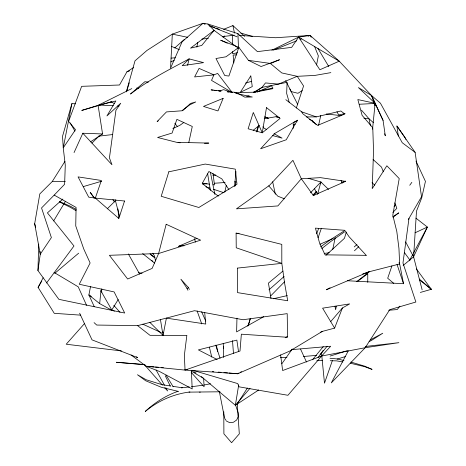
<?xml version="1.0" encoding="UTF-8"?>
<svg xmlns="http://www.w3.org/2000/svg" width="466" height="466" viewBox="0 0 466 466"><rect width="100%" height="100%" fill="white"/><g stroke="black" fill="none" stroke-linecap="round" stroke-linejoin="round"><path stroke-width="0.7" d="M236.961 318.185L236.617 331.885L263.727 316.694M37.95 270.571L40.268 254.18L51.377 237.59L41.544 207.947L54.19 195.097L76.086 207.422L75.742 225.911L83.764 249.013L90.119 262.97L79.249 284.254L114.135 291.932L124.69 313.024L58.856 299.335L37.95 270.571L38.707 244.132M422.126 289.817L413.592 256.813L416.505 211.057L421.683 197.986L425.441 181.385L415.975 161.055M234.532 186.493L235.965 171.54M239.209 35.381L275.668 37.734L310.135 35.428L339.231 61.18L371.548 95.542L375.113 103.324L372.55 129.181M112.294 310.531L99.677 303.611L100.941 290.97L101.664 288.978M398.331 136.055L396.904 126.018L415.124 152.365L421.52 196.739L408.985 218.379L402.974 263.005L415.876 302.026L389.733 309.68L365.21 347.712L331.291 382.901L348.312 350.822M238.703 384.945L235.353 405.292L201.376 376.615M293.073 128.453L294.151 122.022M40 251.314L40.268 254.18L34.676 223.727L39.814 193.914L52.244 181.536L64.931 161.382M235.196 185.986L235.93 181.769L234.485 181.868M196.885 47.165L197.77 42.307M75.533 103.801L71.904 103.615L63.248 147.839L65.275 165.162L64.623 184.268L54.19 195.097M90.55 286.485L88.895 294.978L94.283 306.704M149.796 322.326L163.042 335.409L166.397 318.138L205.762 324.045L204.72 312.785M316.548 65.03L318.348 55.868L314.637 46.635M332.701 249.531L335.223 237.567M336.353 306.249L335.619 309.733L335.002 306.214M188.777 142.573L192.289 126.472L176.894 119.354L172.1 133.049L157.59 137.47L176.643 142.322L208.797 143.091L204.44 143.278M318.581 125.296L320.765 115.492M224.769 192.132L226.313 185.392M320.666 183.027L320.905 182.014L308.154 178.268M187.606 65.223L189.138 58.891L203.59 62.625L182.189 65.7L189.138 58.891C169.082 69.673 148.561 80.03 130.497 94.021L144.879 81.707L148.38 82.144M248.681 324.552L250.318 318.307M317.556 194.433L320.905 182.014L328.542 189.423M126.35 91.796L135.006 60.819L146.976 50.439L172.315 34.123L203.007 23.3L207.871 24.034L237.945 33.639L257.418 51.633L291.669 47.357L298.654 37.094L310.135 35.428L311.253 37.292M71.904 103.615L62.526 136.328L63.248 147.839L75.509 129.682L68.589 121.41L81.649 86.332L119.512 85.004L126.921 71.84L133.538 67.611M256.871 131.983L258.671 125.762M346.325 232.045L344.456 238.295L325.938 255.31M126.507 91.767L129.303 82.767M296.347 108.019L303.57 85.989L297.244 76.319L281.784 72.935L270.332 63.423L248.471 60.364L238.86 47.357L220.686 40.21L227.274 43.192M256.679 131.004L258.24 126.28M391.906 265.97L387.695 278.249L393.776 283.38M247.796 326.142L250.399 318.61M318.109 237.718L321.377 228.264M332.375 360.562L324.493 383.186L321.505 352.861L323.089 350.449M316.63 233.798L318.686 228.41M334.617 328.122L342.411 307.968L349.646 303.908L322.606 308.172L334.617 328.122L322.303 331.408L320.323 332.31M408.432 219.725L408.985 218.379M74.053 152.586L82.831 133.241L102.567 133.958L98.093 105.328L131.802 88.598M403.125 265.48L413.592 256.813L427.363 227.053L415.957 218.17M80.63 315.144L54.266 313.327L38.096 287.394L43.152 277.748M409.381 260.803L412.777 254.43M413.453 253.16L427.363 227.053L415.084 232.784M114.415 311.172L111.776 309.96L100.941 290.97L101.99 289.112M38.096 287.394L41.754 281.12M53.631 220.942L65.473 201.271M111.776 309.96L118.224 299.498M236.833 404.575L247.376 388.032M281.86 363.748L292.264 349.017M394.05 206.747L395.745 204.423M409.736 185.264L411.857 182.357M46.524 283.019L73.972 246.001L47.421 212.886L62.869 199.064M318.068 357.405L327.132 346.244M399.904 306.15L397.218 309.546L388.726 310.263M312.482 359.787L323.264 346.576M313.455 195.685L316.723 191.817M330.72 321.592L342.411 307.968M250.015 388.289L235.353 405.292L258.682 389.984M84.684 323.369L66.213 344.228L121.475 350.933M313.006 195.079L316.402 191.357M320.043 354.434L321.505 352.861M310.473 192.819L320.905 182.014M392.832 212.414L396.834 208.325L394.877 202.902M270.723 295.881L284.435 281.883M107.256 208.82L115.929 200.217M91.971 143.079L99.06 136.072M354.445 250.778L358.657 246.759M182.538 110.786L190.46 103.464L195.714 101.949L189.912 104.745L181.757 110.797L166.461 111.916L157.094 121.597L158.3 120.875M174.738 47.946L184.303 39.453M205.046 24.051L203.007 23.3L182.066 41.876L170.55 68.187L172.315 34.123L187.751 37.338M268.958 289.835L284.12 276.495M354.242 246.916L356.968 244.551M54.761 273.338L78.649 253.189M282.891 271.107L268.433 283.112L270.996 298.531M253.254 130.241L259.277 125.482M321.878 248.489L330.971 241.365L344.432 231.963M356.723 281.627L369.777 271.439M393.059 217.179L398.756 212.863L392.774 216.847M357.451 281.47L367.756 273.659L367.761 282.338M320.567 246.898L330.528 239.67L344.228 230.88M183.82 122.471L179.853 125.337L172.834 128.558M255.042 92.309L262.02 87.387L265.451 82.936L278.482 84.101L297.244 76.319L314.876 75.422L330.843 72.632M223.045 37.146L224.822 35.929M90.433 141.885L102.567 133.958M302.201 90.608L297.937 93.287L291.209 91.592L285.681 80.653M322.303 331.408L289.823 351.055L237.695 373.749L185.054 370.091L146.132 366.235L131.121 354.999M285.186 337.757L287.668 336.295M253.434 92.425L262.02 87.387L287.097 82.313L286.66 93.433L289.24 102.427M238.959 373.062L237.695 373.749L229.004 373.016M240.223 372.375L241.487 371.682M370.365 339.854L382.743 333.248L371.047 340.693L369.084 341.531M330.079 287.802L326.311 289.776L368.699 271.876L399.642 263.96L398.948 248.442L396.805 231.503L392.797 215.193L399.222 178.583L386.862 165.791L372.229 188.631L373.528 150.71L372.777 127.771L362.117 115.364L357.836 99.561L375.113 103.324L383.058 120.385L385.3 135.787L384.601 133.742M271.853 50.212L298.654 37.094L339.231 61.18L319.862 69.76L298.654 37.094M170.929 61.867L174.197 60.335M257.267 92.07L271.73 85.657L272.552 88.744L254.721 92.221L234.427 92.542M319.961 244.26L333.231 238.441M196.955 238.371L178.274 246.421L180.377 246.724M270.286 63.603L279.53 59.724L261.077 66.527L248.471 60.364M223.587 29.346L232.913 25.595L244.528 36.331M273.326 50.147L296.749 40.781M300.098 39.441L301.432 38.905M308.125 36.226L310.135 35.428M178.088 391.289C165.861 395.477 154.695 402.659 145.27 411.449C157.962 400.877 173.498 393.956 189.93 391.97M126.921 71.84L129.606 70.855M362.665 273.991L368.699 271.876M341.566 182.509L345.685 181.099M219.335 91.033L223.668 89.647L232.249 92.577L217.616 73.424L213.917 74.863L194.607 76.942L199.064 68.397L213.917 74.863L211.523 80.385L232.249 92.577M330.114 356.076L347.438 350.636M337.134 359.1L345.294 356.589M111.368 101.786L81.783 110.413L98.093 105.328L115.842 100.965L106.918 115.941L120.758 103.213L115.941 110.244L109.434 157.892L111.962 164.754L82.831 133.241M83.507 186.534L101.652 181.233M245.5 83.088L251.745 81.288M420.338 292.438L431.324 289.304L416.394 268.917M246.689 96.392L249.135 95.699M137.627 325.641L194.514 310.7L243.066 319.734L287.202 313.635L287.592 337.279L241.353 334.192L240.007 351.02L185.054 370.091L184.338 355.506L186.849 335.374L149.994 335.322L137.627 325.641L96.718 325.052L94.074 322.635M306.308 116.919L316.332 116.89L340.85 110.99L344.817 114.036L317.626 125.377L302.76 113.681L301.642 111.84L285.833 99.677M293.015 124.905L295.118 124.422M273.222 298.764L287.266 295.613M345.09 113.582L338.677 114.933L336.947 111.782M253.918 91.849L256.749 91.289M259.574 90.73L273.018 88.074M202.809 385.248L191.421 386.739M204.213 384.974L210.504 383.763M237.631 52.769L232.621 53.677L232.61 51.522M264.251 118.743L276.134 116.686L279.623 117.572M212.939 175.513L215.775 175.053M324.185 253.44L329.223 252.747M201.871 39.092L208.337 38.311M222.701 36.575L234.2 35.189M98.489 136.189L112.766 134.54M365.361 346.477L398.884 342.679L365.21 347.712L321.592 356.047L282.641 370.54L280.608 354.929M189.266 386.961L181.373 387.776L182.276 387.764L172.944 386.349M291.623 349.663L330.674 346.255L321.592 356.047L287.93 395.285L239.064 386.832L237.736 383.594L192.732 370.26M303.535 356.484L316.536 355.377M171.051 58.116L175.315 57.778M202.687 184.047L207.02 183.75M214.249 183.255L225.09 182.515M359.414 104.244L374.629 103.481M236.769 54.842L233.134 55.023L233.815 62.916M236.157 233.419L239.046 233.291M280.468 357.702L286.945 357.521M316.845 360.696L322.437 360.55M220.004 391.79L188.992 392.127M52.244 181.536L65.31 181.356M199.489 392.145L200.287 392.133M330.248 360.701L336.656 360.882L342.883 361.948M100.207 105.077L113.267 105.747M117.624 105.974L119.075 106.05M347.49 280.753L403.539 283.712L399.642 263.96L399.03 262.661M179.748 245.5L184.076 245.827M154.03 366.864L146.132 366.235L159.419 371.443L192.19 388.941L191.38 370.557M155.463 366.981L158.335 367.208M161.207 367.441L163.356 367.61M184.891 369.334L187.763 369.561M212.35 371.618L213.801 371.74M218.14 372.107L221.041 372.346M223.936 372.59L227.559 372.899M145.043 364.756L116.395 362.274L144.268 364.511L162.372 385.044M329.992 358.249L337.023 358.931L343.949 360.492M326.299 113.96L341.491 115.673M363.917 118.195L368.985 118.766L373.313 122.564M213.207 90.142L211.092 89.874L220.89 91.01M214.616 90.322L216.731 90.596M218.146 90.777L220.966 91.132M178.035 142.514L180.121 142.806M202.32 183.15L209.473 184.192M213.049 184.711L214.476 184.915L213.009 173.48M138.536 272.732L142.072 273.262M170.789 386.023L162.18 384.724L146.161 379.755L137.47 374.746L145.695 380.757L161.265 387.246L178.396 391.434M229.051 92.058L227.134 91.744L234.328 92.227L238.709 93.806L244.743 97.114L252.304 97.01L235.709 93.34M350.496 363.253L364.616 366.66L372.072 369.375L364.831 366.224L350.875 362.053M136.637 88.033L138.781 88.412M294.961 121.434L297.028 121.818M318.202 193.32L316.798 193.023L314.375 188.549M272.569 135.542L282.076 138.146L274.055 133.69M240.875 33.092L252.718 36.534M264.688 117.018L268.177 118.061M205.925 186.819L210.055 188.171M213.504 189.295L223.831 192.674M301.642 111.84L316.332 116.89M209.799 25.811L214.552 27.57M215.909 28.071L219.3 29.329M203.007 23.3L205.017 24.098M209.024 25.694L237.112 36.849M284.423 198.813L277.783 196.157L268.736 185.847M171.5 46.408L179.41 49.67M59.491 201.516L70.453 206.287L76.115 209.374M237.153 47.66L238.47 48.26L237.945 33.639M226.54 421.171L229.79 422.656L233.472 422.243L236.6 420.041L238.336 416.639L238.208 412.958L235.26 404.092M142.817 324.173L161.312 332.642M309.337 119.331L311.946 120.531L316.07 124.445M265.067 116.861L268.276 118.376M59.491 201.964L70.459 207.37L76.057 210.696M276.134 116.686L277.421 117.327M217.168 359.525L198.388 349.896L236.856 340.104L238.487 351.352M218.764 196.029L216.836 195.038L202.227 183.458L208.885 171.494L221.804 178.851L228.946 189.621M110.826 101.704L114.63 103.708M266.651 129.571L263.564 127.859L262.964 126.688M193.606 371.658L196.099 373.045M191.147 371.035L203.654 378.409L204.079 386.745L191.2 372.363M54.062 272.435L78.23 286.829L86.559 305.317M91.342 296.458L88.895 294.978L99.677 303.611M136.41 356.81L137.598 357.603L92.023 339.865L79.634 313.204M150.372 254.413L154.997 257.803M236.728 46.979L214.086 30.372L207.871 24.034M415.124 152.365L402.251 142.742L380.425 103.19L371.548 95.542L358.406 87.556L375.113 103.324M162.587 331.949L163.735 332.835M142.643 253.574L154.561 263.086M419.447 279.781L431.324 289.304L419.278 279.058M150.035 253.784L154.363 257.442M372.043 182.742L374.751 185.159M373.091 159.529L381.503 167.108L383.332 171.814M151.8 260.412L152.825 261.403M188.34 287.551L180.913 279.227L187.285 288.739L187.058 288.343L187.926 290.277M100.941 290.97L101.897 292.036M113.803 305.37L119.989 312.302M164.754 387.747L167.614 390.991L165.867 387.805M361.47 110.133L368.985 118.766L370.499 125.872M174.814 123.391L177.534 126.676M94.452 198.015L90.229 192.371L94.179 198.12M404.453 252.601L409.998 260.174M396.904 126.018L404.983 137.453L405.898 139.421M311.946 120.531L313.135 122.348M224.979 418.777L226.15 420.571M173.189 386.774L166.1 375.194M152.755 253.201L154.298 255.648L155.58 260.96M317.958 48.487L328.763 66.533M112.923 199.442L114.362 201.929M70.267 122.972L74.915 131.115M188.113 287.149L189.4 289.427M128.36 253.935L139.701 274.159M156.087 369.963L164.469 385.254M405.618 241.906L413.592 256.813M341.048 180.493L342.364 183.033M289.84 89.006L297.727 104.483M170.189 385.941L165.284 375.806M383.058 120.385L371.548 95.542L375.043 105.77M300.535 349.081L306.5 362.047M201.632 311.818L205.762 321.08M197.124 310.962L201.731 323.899M397.049 264.484L403.539 283.712M215.752 345.149L220.051 358.255M34.676 223.727L35.626 227.227M115.143 199.664L119.605 216.492M194.503 238.604L195.411 242.122M209.385 347.205L211.745 357.003M272.651 181.746L275.336 194.229M232.913 25.595L234.485 33.063M210.416 172.437L214.896 194.439M219.323 391.405L224.589 418.183M216.451 345.172L217.546 351.585M160.479 319.769L163.042 335.409M207.667 173.876L210.335 190.291M117.933 208.919L118.778 218.321M232.499 340.57L233.483 353.566M366.701 273.146L366.806 274.567M237.264 404.051L239.314 433.846L231.608 442.7L223.901 433.846L223.791 411.822M223.255 343.465L223.43 348.551M223.424 346.617L223.482 357.498M232.534 34.979L232.581 44.328M237.631 268.078L237.497 292.613L287.714 300.762L284.668 283.555L281.819 263.354L281.796 244.388L236.099 232.988L236.233 247.79L281.819 263.354L237.631 268.078M266.5 107.629L262.247 132.798L248.122 128.779L253.306 112.463L262.247 132.798L280.118 118.399L266.5 107.629M166.176 224.263L158.626 253.516L152.137 268.399L127.655 279.017L109.399 255.304L158.626 253.516L200.625 240.171L166.176 224.263M168.826 171.814L161.207 196.291L198.848 207.492L236.978 184.204L235.289 169.141L205.244 164.061L168.826 171.814M238.86 47.357L228.905 76.045L224.717 75.521L215.979 58.512L226.01 56.788L238.86 47.357M124.539 201.015L118.847 218.472L95.326 198.091L88.715 197.159L78.072 176.894L101.355 180.47L95.326 198.091L124.539 201.015M223.121 98.378L217.977 110.937L203.491 106.429L223.121 98.378M297.407 120.222L286.235 139.777L260.616 148.776L274.643 133.55L297.407 120.222M250.795 75.941L240.287 92.35L252.263 86.594L250.795 75.941M214.086 30.372L201.743 45.441L190.524 48.155L214.086 30.372M301.316 178.752L277.858 205.931L236.437 208.844L269.447 185.398L292.933 160.31L301.316 178.752L313.385 195.522L345.591 181.361L320.445 177.645L301.316 178.752M366.224 255.333L325.076 254.844L319.612 243.124L315.418 228.13L344.706 230.297L349.034 236.676L366.224 255.333"/></g></svg>
